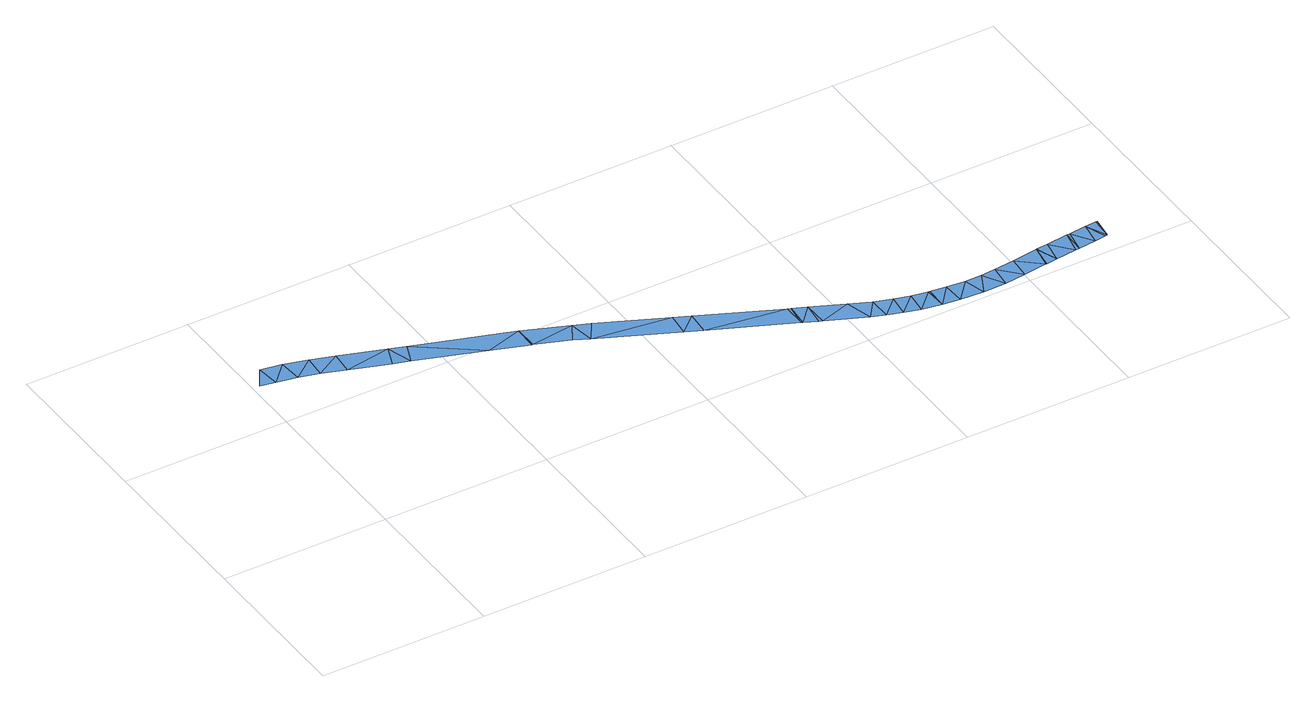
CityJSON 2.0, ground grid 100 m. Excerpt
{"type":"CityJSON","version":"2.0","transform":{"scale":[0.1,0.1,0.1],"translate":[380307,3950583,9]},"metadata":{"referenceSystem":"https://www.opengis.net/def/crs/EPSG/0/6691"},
"CityObjects":{
"waterbody1":{"type":"WaterBody","attributes":{"name":"神田川","class":"1030"},"geometry":[{"type":"MultiSurface","lod":"1","boundaries":[[[0,1,2]],[[3,0,2]],[[3,2,4]],[[5,3,4]],[[5,4,6]],[[7,5,6]],[[7,6,8]],[[9,7,8]],[[9,8,10]],[[9,10,11]],[[12,9,11]],[[12,11,13]],[[14,12,13]],[[14,13,15]],[[16,15,17]],[[16,14,15]],[[18,16,17]],[[18,17,19]],[[18,19,20]],[[21,18,20]],[[22,21,20]],[[22,20,23]],[[24,22,23]],[[24,23,25]],[[26,24,25]],[[26,25,27]],[[28,27,29]],[[28,26,27]],[[30,28,29]],[[30,29,31]],[[30,31,32]],[[33,30,32]],[[33,32,34]],[[35,33,34]],[[35,34,36]],[[37,35,36]],[[37,36,38]],[[39,37,38]],[[39,38,40]],[[41,39,40]],[[41,40,42]],[[43,41,42]],[[44,43,42]],[[44,42,45]],[[46,44,45]],[[46,45,47]],[[48,46,47]],[[48,47,49]],[[50,48,49]],[[50,49,51]],[[52,50,51]],[[52,51,53]],[[54,52,53]],[[54,53,55]],[[54,55,56]],[[57,54,56]],[[58,57,56]],[[58,56,59]],[[60,58,59]],[[60,59,61]],[[62,60,61]],[[62,61,63]],[[64,62,63]],[[64,63,65]],[[64,65,66]],[[67,64,66]],[[68,67,66]]]}]}
},
"vertices":[
[78,1395,65],[4,1275,64],[90,1256,67],[198,1366,70],[209,1224,71],[335,1321,75],[326,1187,76],[473,1272,80],[461,1134,81],[734,1168,90],[685,1043,90],[779,1010,94],[827,1130,94],[1169,855,109],[1385,911,116],[1384,771,117],[1388,910,116],[1387,770,118],[1652,807,117],[1586,693,118],[1678,654,114],[1750,769,113],[2155,608,98],[2141,471,96],[2253,569,94],[2242,432,92],[2729,381,75],[2731,242,73],[2750,373,74],[2739,239,73],[2831,341,71],[2817,206,70],[2837,198,69],[3028,263,64],[3075,106,60],[3157,215,58],[3158,80,57],[3267,183,54],[3249,55,54],[3362,163,50],[3348,32,50],[3463,149,47],[3468,18,46],[3470,148,46],[3567,138,43],[3573,9,42],[3682,136,38],[3719,6,37],[3784,140,35],[3860,16,32],[3876,151,31],[3990,34,28],[4000,168,26],[4137,59,22],[4161,198,21],[4142,59,22],[4212,70,19],[4164,198,20],[4235,208,18],[4339,89,15],[4369,227,13],[4366,93,14],[4391,230,12],[4473,109,10],[4496,245,8],[4544,120,7],[4556,122,7],[4567,255,6],[4576,256,5]
]}
